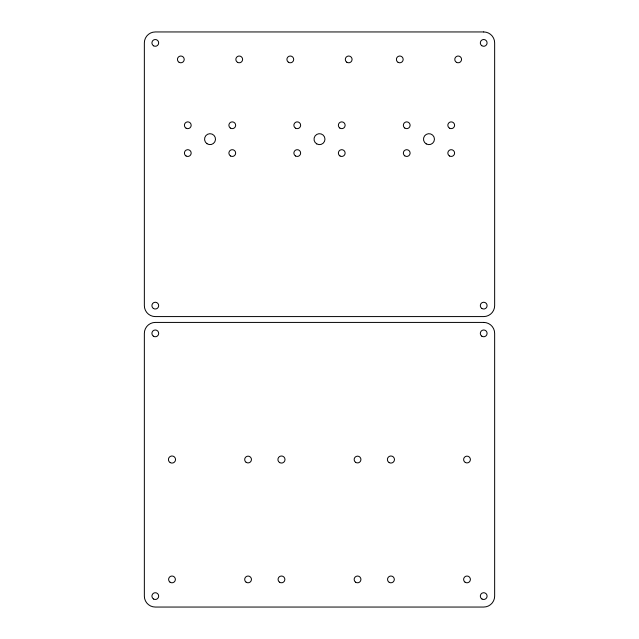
<?xml version="1.0" encoding="UTF-8"?>
<svg xmlns="http://www.w3.org/2000/svg" width="639" height="639" viewBox="0 0 639 639"><rect width="100%" height="100%" fill="white"/><g stroke="black" fill="none" stroke-linecap="round" stroke-linejoin="round"><path stroke-width="0.96" d="M483.707 31.95L155.293 31.95A10.951 10.951 0 0 0 144.35 42.901L144.35 305.626A10.951 10.951 0 0 0 155.293 316.577L483.707 316.577A10.951 10.951 0 0 0 494.65 305.626L494.65 42.901A10.951 10.951 0 0 0 483.707 31.95M483.707 322.423L155.293 322.423A10.951 10.951 0 0 0 144.35 333.374L144.35 596.099A10.951 10.951 0 0 0 155.293 607.05L483.707 607.05A10.951 10.951 0 0 0 494.65 596.099L494.65 333.374A10.951 10.951 0 0 0 483.707 322.423M481.75 45.673A3.395 3.395 0 0 0 487.086 43.204A3.395 3.395 0 0 0 482.277 39.818A3.395 3.395 0 0 0 481.75 45.673M481.75 308.405A3.395 3.395 0 0 0 487.086 305.929A3.395 3.395 0 0 0 482.277 302.551A3.395 3.395 0 0 0 481.75 308.405M153.6 45.832A3.395 3.395 0 0 0 158.688 42.901A3.395 3.395 0 0 0 153.6 39.961A3.395 3.395 0 0 0 153.6 45.832M153.336 308.405A3.395 3.395 0 0 0 158.672 305.929A3.395 3.395 0 0 0 153.871 302.551A3.395 3.395 0 0 0 153.336 308.405M426.237 143.903A5.471 5.471 0 0 0 434.448 139.166A5.471 5.471 0 0 0 426.237 134.422A5.471 5.471 0 0 0 426.237 143.903M404.775 155.844A3.395 3.395 0 0 0 410.102 153.376A3.395 3.395 0 0 0 405.302 149.989A3.395 3.395 0 0 0 404.775 155.844M404.775 128.04A3.395 3.395 0 0 0 410.102 125.571A3.395 3.395 0 0 0 405.302 122.185A3.395 3.395 0 0 0 404.775 128.04M449.521 128.199A3.395 3.395 0 0 0 454.609 125.26A3.395 3.395 0 0 0 449.521 122.321A3.395 3.395 0 0 0 449.521 128.199M449.521 156.004A3.395 3.395 0 0 0 454.609 153.064A3.395 3.395 0 0 0 449.521 150.133A3.395 3.395 0 0 0 449.521 156.004M456.47 62.342A3.395 3.395 0 0 0 461.558 59.403A3.395 3.395 0 0 0 456.47 56.464A3.395 3.395 0 0 0 456.47 62.342M398.081 62.342A3.395 3.395 0 0 0 403.169 59.403A3.395 3.395 0 0 0 398.081 56.464A3.395 3.395 0 0 0 398.081 62.342M186.085 128.199A3.395 3.395 0 0 0 191.181 125.26A3.395 3.395 0 0 0 186.085 122.321A3.395 3.395 0 0 0 186.085 128.199M230.575 156.004A3.395 3.395 0 0 0 235.671 153.064A3.395 3.395 0 0 0 230.575 150.133A3.395 3.395 0 0 0 230.575 156.004M179.136 62.342A3.395 3.395 0 0 0 184.224 59.403A3.395 3.395 0 0 0 179.136 56.464A3.395 3.395 0 0 0 179.136 62.342M237.532 62.342A3.395 3.395 0 0 0 242.62 59.403A3.395 3.395 0 0 0 237.532 56.464A3.395 3.395 0 0 0 237.532 62.342M230.32 128.04A3.395 3.395 0 0 0 235.655 125.571A3.395 3.395 0 0 0 230.847 122.185A3.395 3.395 0 0 0 230.32 128.04M186.085 156.004A3.395 3.395 0 0 0 191.181 153.064A3.395 3.395 0 0 0 186.085 150.133A3.395 3.395 0 0 0 186.085 156.004M206.964 143.695A5.471 5.471 0 0 0 215.487 139.558A5.471 5.471 0 0 0 207.635 134.246A5.471 5.471 0 0 0 206.964 143.695M316.76 143.903A5.471 5.471 0 0 0 324.971 139.166A5.471 5.471 0 0 0 316.76 134.422A5.471 5.471 0 0 0 316.76 143.903M295.561 156.004A3.395 3.395 0 0 0 300.649 153.064A3.395 3.395 0 0 0 295.561 150.133A3.395 3.395 0 0 0 295.561 156.004M295.561 128.199A3.395 3.395 0 0 0 300.649 125.26A3.395 3.395 0 0 0 295.561 122.321A3.395 3.395 0 0 0 295.561 128.199M339.788 128.04A3.395 3.395 0 0 0 345.124 125.571A3.395 3.395 0 0 0 340.315 122.185A3.395 3.395 0 0 0 339.788 128.04M340.044 156.004A3.395 3.395 0 0 0 345.14 153.064A3.395 3.395 0 0 0 340.044 150.133A3.395 3.395 0 0 0 340.044 156.004M346.745 62.183A3.395 3.395 0 0 0 352.073 59.707A3.395 3.395 0 0 0 347.273 56.328A3.395 3.395 0 0 0 346.745 62.183M288.349 62.183A3.395 3.395 0 0 0 293.684 59.707A3.395 3.395 0 0 0 288.876 56.328A3.395 3.395 0 0 0 288.349 62.183M279.682 462.62A3.554 3.554 0 0 0 285.018 459.537A3.554 3.554 0 0 0 279.682 456.454A3.554 3.554 0 0 0 279.682 462.62M355.588 462.316A3.395 3.395 0 0 0 360.923 459.84A3.395 3.395 0 0 0 356.115 456.462A3.395 3.395 0 0 0 355.588 462.316M355.588 582.185A3.395 3.395 0 0 0 360.923 579.717A3.395 3.395 0 0 0 356.115 576.33A3.395 3.395 0 0 0 355.588 582.185M279.507 582.185A3.395 3.395 0 0 0 284.842 579.717A3.395 3.395 0 0 0 280.034 576.33A3.395 3.395 0 0 0 279.507 582.185M170.038 582.185A3.395 3.395 0 0 0 175.366 579.717A3.395 3.395 0 0 0 170.565 576.33A3.395 3.395 0 0 0 170.038 582.185M246.119 582.185A3.395 3.395 0 0 0 251.446 579.717A3.395 3.395 0 0 0 246.646 576.33A3.395 3.395 0 0 0 246.119 582.185M246.119 462.316A3.395 3.395 0 0 0 251.446 459.84A3.395 3.395 0 0 0 246.646 456.462A3.395 3.395 0 0 0 246.119 462.316M170.206 462.62A3.554 3.554 0 0 0 175.549 459.537A3.554 3.554 0 0 0 170.206 456.454A3.554 3.554 0 0 0 170.206 462.62M389.151 462.62A3.554 3.554 0 0 0 394.487 459.537A3.554 3.554 0 0 0 389.151 456.454A3.554 3.554 0 0 0 389.151 462.62M465.312 462.476A3.395 3.395 0 0 0 470.408 459.537A3.395 3.395 0 0 0 465.312 456.597A3.395 3.395 0 0 0 465.312 462.476M465.056 582.185A3.395 3.395 0 0 0 470.392 579.717A3.395 3.395 0 0 0 465.583 576.33A3.395 3.395 0 0 0 465.056 582.185M389.231 582.345A3.395 3.395 0 0 0 394.327 579.405A3.395 3.395 0 0 0 389.231 576.466A3.395 3.395 0 0 0 389.231 582.345M153.6 599.039A3.395 3.395 0 0 0 158.688 596.099A3.395 3.395 0 0 0 153.6 593.168A3.395 3.395 0 0 0 153.6 599.039M153.336 336.146A3.395 3.395 0 0 0 158.672 333.678A3.395 3.395 0 0 0 153.871 330.291A3.395 3.395 0 0 0 153.336 336.146M482.006 599.039A3.395 3.395 0 0 0 487.102 596.099A3.395 3.395 0 0 0 482.006 593.168A3.395 3.395 0 0 0 482.006 599.039M481.75 336.146A3.395 3.395 0 0 0 487.086 333.678A3.395 3.395 0 0 0 482.277 330.291A3.395 3.395 0 0 0 481.75 336.146"/></g></svg>
